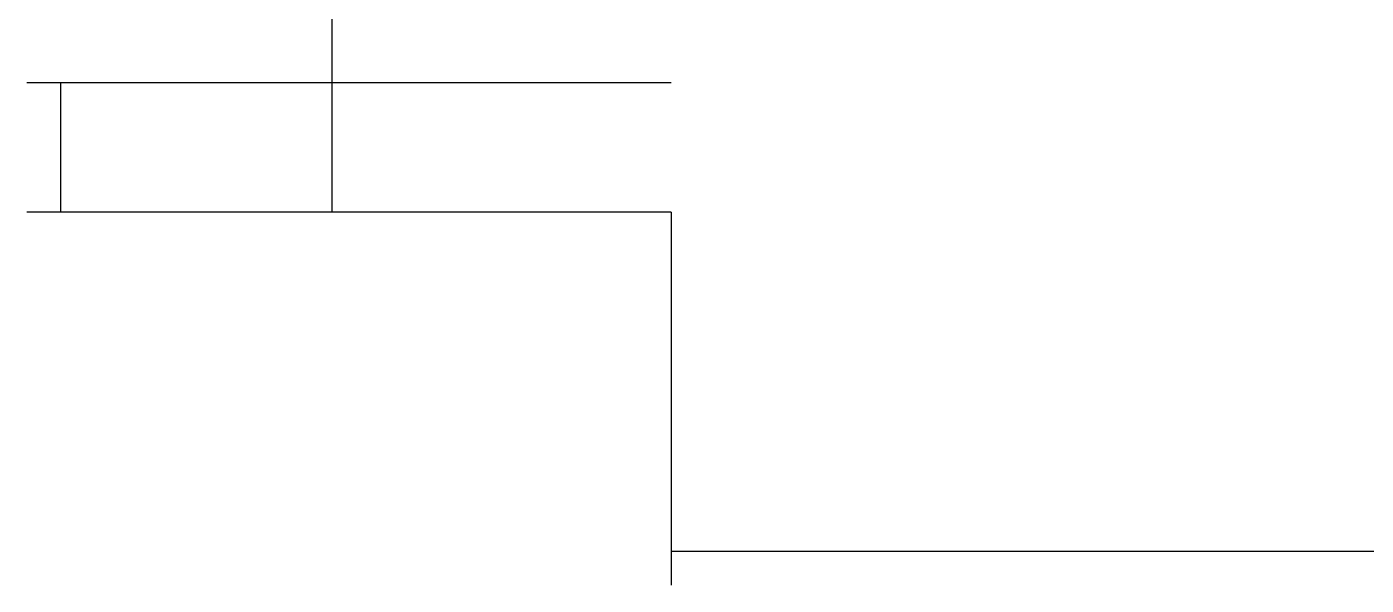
# Model space of a CAD drawing. Header units: metres. Extents: x 0 to 420, y 0 to 297.
# Drawn here: x 100.08 to 139.57, y 48.18 to 64.65 of the extents above; entities that cross this region are included whole.
import ezdxf

# ---------------------------------------------------------------- set-up
doc = ezdxf.new("R2010")
doc.units = ezdxf.units.M

msp = doc.modelspace()

# ---------------------------------------------------------------- linework, layer by layer
at = {"layer": 'DIMENSIONS', "color": 2}
for p, q in [((109.08, 59.184), (109.08, 92.316)), ((119.08, 63), (100.08, 63)), ((101.08, 59.184), (101.08, 63)), ((119.08, 59.184), (100.08, 59.184)), ((119.08, 59.184), (108.08, 59.184)), ((119.08, 59.184), (119.08, 48.184)), ((119.08, 49.184), (182.786, 49.184))]:
    msp.add_line(p, q, dxfattribs=at)

doc.saveas('drawing.dxf')
